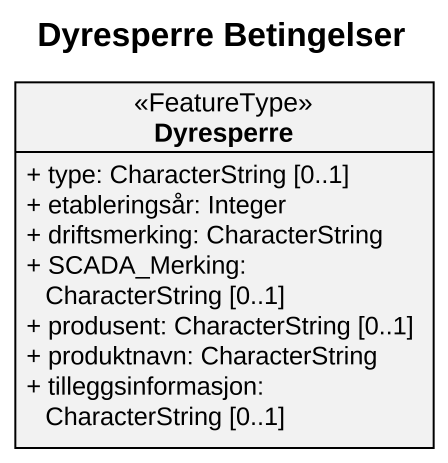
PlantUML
@startuml
title Dyresperre Betingelser
hide circle
hide empty members
skinparam classAttributeIconSize 0
class Dyresperre <<FeatureType>> {
  + type: CharacterString [0..1]
  + etableringsår: Integer
  + driftsmerking: CharacterString
  + SCADA_Merking: CharacterString [0..1]
  + produsent: CharacterString [0..1]
  + produktnavn: CharacterString
  + tilleggsinformasjon: CharacterString [0..1]
}
@enduml
